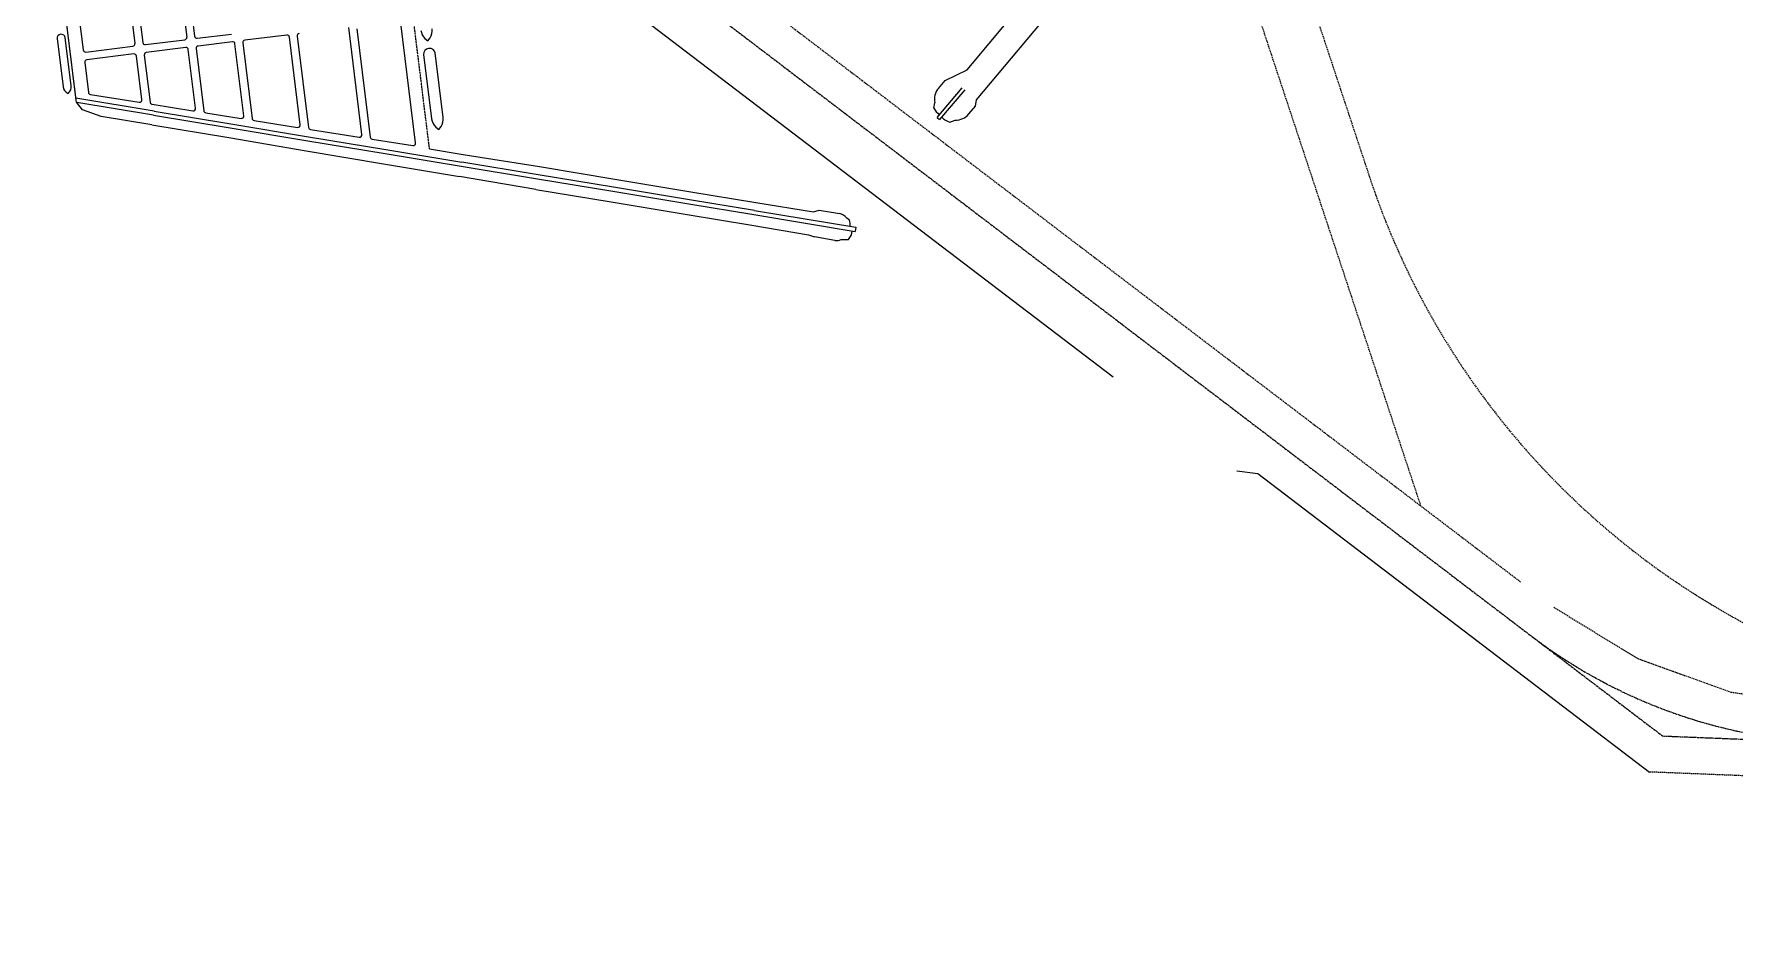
# Model space of a CAD drawing. Header units: millimetres. Extents: x 440090 to 511528, y 3875004 to 3899972.
# Drawn here: x 440609 to 447124, y 3879940 to 3883364 of the extents above; entities that cross this region are included whole.
import ezdxf

# ---------------------------------------------------------------- set-up
doc = ezdxf.new("R2010")
doc.units = ezdxf.units.MM
for name, pattern in [('CENTER', [2, 1.25, -0.25, 0.25, -0.25]), ('DASHED', [19.05, 12.7, -6.35]), ('DASHED2', [0.375, 0.25, -0.125]), ('DIVIDE2', [0.625, 0.25, -0.125, 0, -0.125, 0, -0.125])]:
    doc.linetypes.add(name, pattern=pattern)
for name, color, linetype in [('000航道路线', 5, 'Continuous'), ('2014深水航道二期方案1', 5, 'Continuous'), ('fa3-岚山老作业区－规划', 7, 'Continuous'), ('东防波堤', 7, 'Continuous'), ('南区规划调整后', 7, 'Continuous'), ('南区规划调整方案一', 7, 'Continuous')]:
    doc.layers.add(name, color=color, linetype=linetype)

msp = doc.modelspace()

# ---------------------------------------------------------------- linework, layer by layer
at = {"layer": '000航道路线', "color": 1, "linetype": 'CENTER', "lineweight": 0, "ltscale": 6}
for p, q in [((442831.127, 3883733.473), (446846.704, 3880675.458)), ((442831.127, 3883733.473), (446846.704, 3880675.458)), ((446846.704, 3880675.458), (461736.793, 3880079.854))]:
    msp.add_line(p, q, dxfattribs=at)
at = {"layer": '000航道路线', "color": 5, "linetype": 'DASHED', "lineweight": 0, "ltscale": 200}
for p, q in [((442722.072, 3883590.27), (445216.475, 3881690.687)), ((442722.072, 3883590.27), (445216.475, 3881690.687)), ((445295.829, 3881680.534), (446797.002, 3880537.334)), ((445295.829, 3881680.534), (446797.002, 3880537.334))]:
    msp.add_line(p, q, dxfattribs=at)
at = {"layer": '000航道路线'}
msp.add_line((445216.475, 3881690.687), (445295.829, 3881680.534), dxfattribs=at)
at = {"layer": '000航道路线', "color": 1, "linetype": 'CENTER', "lineweight": 0, "ltscale": 6}
msp.add_arc((447556.734, 3882648.656), 2000, 232.7093436, 267.70939, dxfattribs=at)
msp.add_arc((447556.734, 3882648.656), 2000, 232.7093436, 267.70939, dxfattribs=at)
at = {"layer": '2014深水航道二期方案1', "linetype": 'DASHED2', "ltscale": 20}
for p, q in [((444764.72, 3885714.285), (445729.493, 3882800.376)), ((444685.782, 3885284.574, 0), (445919.871, 3881557.25)), ((442915.947, 3883844.853), (446304.416, 3881264.405)), ((442915.947, 3883844.853), (446304.416, 3881264.405)), ((446429.837, 3881168.892), (446752.353, 3880971.584)), ((446429.837, 3881168.892), (446752.353, 3880971.584)), ((446752.353, 3880971.584), (447108.105, 3880843.571)), ((446752.353, 3880971.584), (447108.105, 3880843.571)), ((447108.105, 3880843.571), (447482.394, 3880790.142)), ((447108.105, 3880843.571), (447482.394, 3880790.142)), ((461731.198, 3879939.966), (446797.002, 3880537.334))]:
    msp.add_line(p, q, dxfattribs=at)
msp.add_arc((448588.222, 3883764.722), 3017.001, 198.6409899, 264.2178617, dxfattribs=at)
msp.add_arc((448588.222, 3883764.722), 3017.001, 198.6409899, 264.2178617, dxfattribs=at)
at = {"layer": 'fa3-岚山老作业区－规划'}
for p, q in [((440770.581, 3883110.532), (440609.037, 3884416.579)), ((440697.534, 3883345.635), (440720.519, 3883162.848)), ((440751.628, 3883166.759), (440728.643, 3883349.546))]:
    msp.add_line(p, q, dxfattribs=at)
for centre, radius, start, end in [((440713.089, 3883347.59), 15.677, 7.165926, 187.165926), ((440751.869, 3883165.701), 31.481, 185.2003968, 246.2821373), ((440721.929, 3883161.584), 30.147, 304.969861, 9.8855488)]:
    msp.add_arc(centre, radius, start, end, dxfattribs=at)
at = {"layer": '东防波堤'}
for p, q in [((444218.358, 3883112.469), (444546.887, 3883503.994)), ((444098.834, 3883186.551), (444182.898, 3883227.485)), ((444067.66, 3883044.544), (444163.371, 3883158.608)), ((444073.172, 3883155.969), (444098.834, 3883186.551)), ((444173.655, 3883149.978), (444077.659, 3883036.154)), ((444056.123, 3883080.181), (444059.226, 3883100.214)), ((444189.937, 3883057.992), (444215.401, 3883088.339)), ((444215.401, 3883088.339), (444218.358, 3883112.469)), ((444116.788, 3883026.854), (444136.874, 3883034.456))]:
    msp.add_line(p, q, dxfattribs=at)
at = {"layer": '东防波堤', "extrusion": (-0.007025, -0.003276, 0.99997)}
msp.add_line((444067.66, 3883044.544), (444077.659, 3883036.154), dxfattribs=at)
at = {"layer": '东防波堤'}
for centre, radius, start, end in [((444123.467, 3883113.767, -5.087), 65.655, 140, 191.9127338), ((444123.467, 3883113.767, -5.087), 75.255, 206.5065204, 231.3286885), ((444139.363, 3883100.429, -5.087), 76.96, 225.5869098, 252.9428619), ((444139.363, 3883100.429, -5.087), 66.02, 267.8394158, 320)]:
    msp.add_arc(centre, radius, start, end, dxfattribs=at)
at = {"layer": '南区规划调整后'}
for p, q in [((440961.027, 3883607.412), (440995.644, 3883327.544)), ((440990.8, 3883611.094), (441025.417, 3883331.227)), ((441159.515, 3883631.962), (441194.131, 3883352.095)), ((441189.288, 3883635.645), (441223.904, 3883355.778)), ((440762.54, 3883582.861), (440797.156, 3883302.994)), ((441035.454, 3883323.4), (441186.304, 3883342.058)), ((441233.941, 3883347.951), (441364.943, 3883364.154)), ((440807.193, 3883295.166), (440987.817, 3883317.508))]:
    msp.add_line(p, q, dxfattribs=at)
at = {"layer": '南区规划调整后', "lineweight": 9, "ltscale": 0.1}
for p, q in [((442106.341, 3883347.367), (442117.384, 3883338.329)), ((442117.384, 3883338.329), (442125.887, 3883349.789)), ((442101.197, 3883285.941), (442131.834, 3883038.678)), ((442122.555, 3883308.74), (442119.578, 3883308.371)), ((442176.493, 3883044.211), (442145.855, 3883291.474)), ((442148.389, 3883007.961), (442159.432, 3882998.924)), ((442159.432, 3882998.924), (442167.935, 3883010.383))]:
    msp.add_line(p, q, dxfattribs=at)
at = {"layer": '南区规划调整后'}
for centre, start, end in [((440986.712, 3883326.44), 277.0510538, 7.0510539), ((441034.349, 3883332.332), 187.0510539, 277.0510539), ((441185.199, 3883350.99), 277.0510538, 7.0510539), ((441232.836, 3883356.882), 187.0510539, 277.0510538), ((440806.088, 3883304.098), 187.0510539, 277.0510538)]:
    msp.add_arc(centre, 9, start, end, dxfattribs=at)
at = {"layer": '南区规划调整后', "lineweight": 9, "ltscale": 0.1}
for centre, radius, start, end in [((442140.174, 3883383.786), 49.709, 186.4456197, 227.1088897), ((442084.3, 3883376.824), 49.603, 326.9720607, 7.7266879), ((442122.002, 3883287.638), 20.875, 96.6696385, 184.6626285), ((442125.264, 3883288.042), 20.875, 9.4640005, 97.4569905), ((442182.007, 3883045.9), 50.69, 188.1913518, 228.4550992), ((442126.187, 3883038.941), 50.581, 325.6262812, 5.9805258)]:
    msp.add_arc(centre, radius, start, end, dxfattribs=at)
at = {"layer": '南区规划调整方案一', "linetype": 'DIVIDE2'}
for p, q in [((442123.833, 3882924.101), (441934.274, 3884456.644)), ((440770.568, 3883110.51), (440609.063, 3884416.548))]:
    msp.add_line(p, q, dxfattribs=at)
at = {"layer": '南区规划调整方案一', "color": 7, "linetype": 'DIVIDE2'}
for p, q in [((442123.833, 3882924.101), (441934.274, 3884456.644)), ((440770.568, 3883110.51), (440609.063, 3884416.548))]:
    msp.add_line(p, q, dxfattribs=at)
at = {"layer": '南区规划调整方案一'}
for p, q in [((441865.1, 3882979.305), (441814.361, 3883389.514)), ((442070.648, 3882946.773), (442013.954, 3883405.132)), ((444182.898, 3883227.485), (444352.257, 3883429.319)), ((444182.898, 3883227.485), (444352.257, 3883429.319)), ((441368.625, 3883334.381), (441237.624, 3883318.177)), ((441412.758, 3883050.897), (441378.662, 3883326.554)), ((441408.435, 3883330.236), (441444.226, 3883040.88)), ((441577.169, 3883360.175), (441416.262, 3883340.273)), ((441628.72, 3883016.717), (441587.206, 3883352.348)), ((441616.979, 3883356.031), (441660.187, 3883006.7)), ((441845.239, 3883384.264), (441896.567, 3882969.288)), ((440991.499, 3883287.735), (440810.876, 3883265.393)), ((441022.217, 3883112.709), (441001.536, 3883279.907)), ((441031.309, 3883283.59), (441053.684, 3883102.692)), ((441189.987, 3883312.285), (441039.136, 3883293.627)), ((441227.765, 3883080.177), (441200.023, 3883304.458)), ((441229.797, 3883308.141), (441259.232, 3883070.159)), ((440803.049, 3883255.357), (440817.304, 3883140.104)), ((440824.829, 3883132.319), (441011.878, 3883102.715)), ((441069.386, 3883068.653), (440769.609, 3883118.271)), ((440771.429, 3883103.672), (440770.568, 3883110.51)), ((440795.092, 3883073.592), (440771.429, 3883103.672)), ((440795.092, 3883073.592), (440771.429, 3883103.672)), ((441066.789, 3883052.961), (440773.08, 3883101.574)), ((440866.005, 3883048.487), (440795.092, 3883073.592)), ((440866.005, 3883048.487), (440795.092, 3883073.592)), ((441061.209, 3883094.907), (441217.426, 3883070.182)), ((441069.386, 3883068.653), (441363.299, 3883020.007)), ((441060.714, 3883016.26), (440866.005, 3883048.487)), ((441060.714, 3883016.26), (440866.005, 3883048.487)), ((441060.714, 3883016.26), (441354.712, 3882968.128)), ((441060.714, 3883016.26), (441354.712, 3882968.128)), ((441066.789, 3883052.961), (441360.701, 3883004.313)), ((441266.757, 3883062.375), (441402.419, 3883040.903)), ((441360.701, 3883004.313), (441658.081, 3882955.093)), ((441363.299, 3883020.007), (441660.678, 3882970.785)), ((441451.751, 3883033.096), (441618.381, 3883006.723)), ((441667.712, 3882998.915), (441854.761, 3882969.311)), ((441354.712, 3882968.128), (441651.823, 3882917.282)), ((441354.712, 3882968.128), (441651.823, 3882917.282)), ((441658.081, 3882955.093), (441953.669, 3882906.168)), ((441660.678, 3882970.785), (441956.266, 3882921.861)), ((441904.092, 3882961.503), (442060.309, 3882936.778)), ((441651.823, 3882917.282), (441947.202, 3882867.1)), ((441651.823, 3882917.282), (441947.202, 3882867.1)), ((441953.669, 3882906.168), (442245.663, 3882857.838)), ((441956.266, 3882921.861), (442248.261, 3882873.531)), ((442123.833, 3882924.101), (442253.074, 3882902.61)), ((442123.833, 3882924.101), (442253.074, 3882902.61)), ((442540.064, 3882825.233), (442248.261, 3882873.531)), ((442253.074, 3882902.61), (442545.244, 3882856.532)), ((442253.074, 3882902.61), (442545.244, 3882856.532)), ((441947.202, 3882867.1), (442239.217, 3882818.893)), ((441947.202, 3882867.1), (442239.217, 3882818.893)), ((442530.653, 3882768.376), (442239.217, 3882818.893)), ((442530.653, 3882768.376), (442239.217, 3882818.893)), ((442245.663, 3882857.838), (442537.466, 3882809.541)), ((442537.466, 3882809.541), (442825.835, 3882761.811)), ((442828.432, 3882777.504), (442540.064, 3882825.233)), ((442545.244, 3882856.532), (442833.429, 3882807.693)), ((442545.244, 3882856.532), (442833.429, 3882807.693)), ((442833.429, 3882807.693), (443125.343, 3882760.061)), ((442833.429, 3882807.693), (443125.343, 3882760.061)), ((442530.653, 3882768.376), (442819.205, 3882721.756)), ((442530.653, 3882768.376), (442819.205, 3882721.756)), ((442825.835, 3882761.811), (443117.639, 3882713.513)), ((443120.237, 3882729.205), (442828.432, 3882777.504)), ((443125.343, 3882760.061), (443373.512, 3882719.365)), ((443125.343, 3882760.061), (443373.512, 3882719.365)), ((442819.205, 3882721.756), (443110.899, 3882672.792)), ((442819.205, 3882721.756), (443110.899, 3882672.792)), ((443110.899, 3882672.792), (443358.945, 3882631.356)), ((443110.899, 3882672.792), (443358.945, 3882631.356)), ((443117.639, 3882713.513), (443365.746, 3882672.447)), ((443368.343, 3882688.14), (443120.237, 3882729.205)), ((443365.746, 3882672.447), (443754.409, 3882608.118)), ((443365.746, 3882672.447), (443754.409, 3882608.118)), ((443368.343, 3882688.14), (443757.006, 3882623.81)), ((443368.343, 3882688.14), (443757.006, 3882623.81)), ((443373.512, 3882719.365), (443594.456, 3882682.795)), ((443373.512, 3882719.365), (443594.456, 3882682.795)), ((443594.456, 3882682.795), (443615.862, 3882689.647)), ((443594.456, 3882682.795), (443615.862, 3882689.647)), ((443615.862, 3882689.647), (443693.703, 3882676.763)), ((443615.862, 3882689.647), (443693.703, 3882676.763)), ((443358.945, 3882631.356), (443575.442, 3882595.523)), ((443358.945, 3882631.356), (443575.442, 3882595.523)), ((443732.086, 3882650.745), (443722.415, 3882659.167)), ((443732.086, 3882650.745), (443722.415, 3882659.167)), ((443757.006, 3882623.81), (443754.409, 3882608.118)), ((443757.006, 3882623.81), (443754.409, 3882608.118)), ((443575.442, 3882595.523), (443598.82, 3882586.676)), ((443575.442, 3882595.523), (443598.82, 3882586.676)), ((443676.661, 3882573.792), (443598.82, 3882586.676)), ((443676.661, 3882573.792), (443598.82, 3882586.676)), ((443700.282, 3882576.575), (443728.521, 3882577.186)), ((443700.282, 3882576.575), (443728.521, 3882577.186))]:
    msp.add_line(p, q, dxfattribs=at)
at = {"layer": '南区规划调整方案一', "color": 1}
msp.add_line((444182.898, 3883227.485), (444352.257, 3883429.319), dxfattribs=at)
at = {"layer": '南区规划调整方案一'}
for centre, start, end in [((441369.73, 3883325.449), 7.0510538, 97.0510539), ((441417.367, 3883331.341), 97.0510538, 187.0510538), ((441578.274, 3883351.244), 7.0510539, 97.0510539), ((441625.911, 3883357.136), 97.0510538, 187.0510538), ((440811.981, 3883256.461), 97.0510538, 187.0510538), ((440992.604, 3883278.803), 7.0510538, 97.0510538), ((441040.241, 3883284.695), 97.0510538, 187.0510538), ((441191.092, 3883303.353), 7.0510539, 97.0510538), ((441238.729, 3883309.246), 97.0510538, 187.0510538), ((440826.236, 3883141.209), 187.0510538, 261.006332), ((441013.285, 3883111.604), 261.006332, 7.0510539), ((441062.616, 3883103.796), 187.0510538, 261.006332), ((441218.833, 3883079.072), 261.006332, 7.0510538), ((441268.164, 3883071.264), 187.0510538, 261.006332), ((441403.826, 3883049.793), 261.006332, 7.0510539), ((441453.157, 3883041.985), 187.0510538, 261.006332), ((441619.788, 3883015.612), 261.006332, 7.0510538), ((441669.119, 3883007.804), 187.0510538, 261.006332), ((441856.168, 3882978.2), 261.006332, 7.0510539), ((441905.499, 3882970.392), 187.0510538, 261.006332), ((442061.716, 3882945.668), 261.006332, 7.0510538)]:
    msp.add_arc(centre, 9, start, end, dxfattribs=at)
for centre, major_axis, start_param, end_param in [((443684.062, 3882628.809), (7.987, 48.258), -0.73720952, -0.03438243), ((443684.062, 3882628.809), (7.987, 48.258), -0.73720952, -0.03438243), ((443684.656, 3882615.716), (9.534, 57.6), 4.15568665, 4.7791484), ((443684.656, 3882615.716), (9.534, 57.6), 4.15568665, 4.7791484), ((443677.58, 3882632.155), (9.405, 56.82), -1.48844731, -1.07819533), ((443677.58, 3882632.155), (9.405, 56.82), -1.48844731, -1.07819533), ((443684, 3882613.144), (6.533, 39.494), 3.12114866, 3.72442025), ((443684, 3882613.144), (6.533, 39.494), 3.12114866, 3.72442025)]:
    msp.add_ellipse(centre, major_axis=major_axis, ratio=0.99999983, start_param=start_param, end_param=end_param, dxfattribs=at)

doc.saveas('drawing.dxf')
